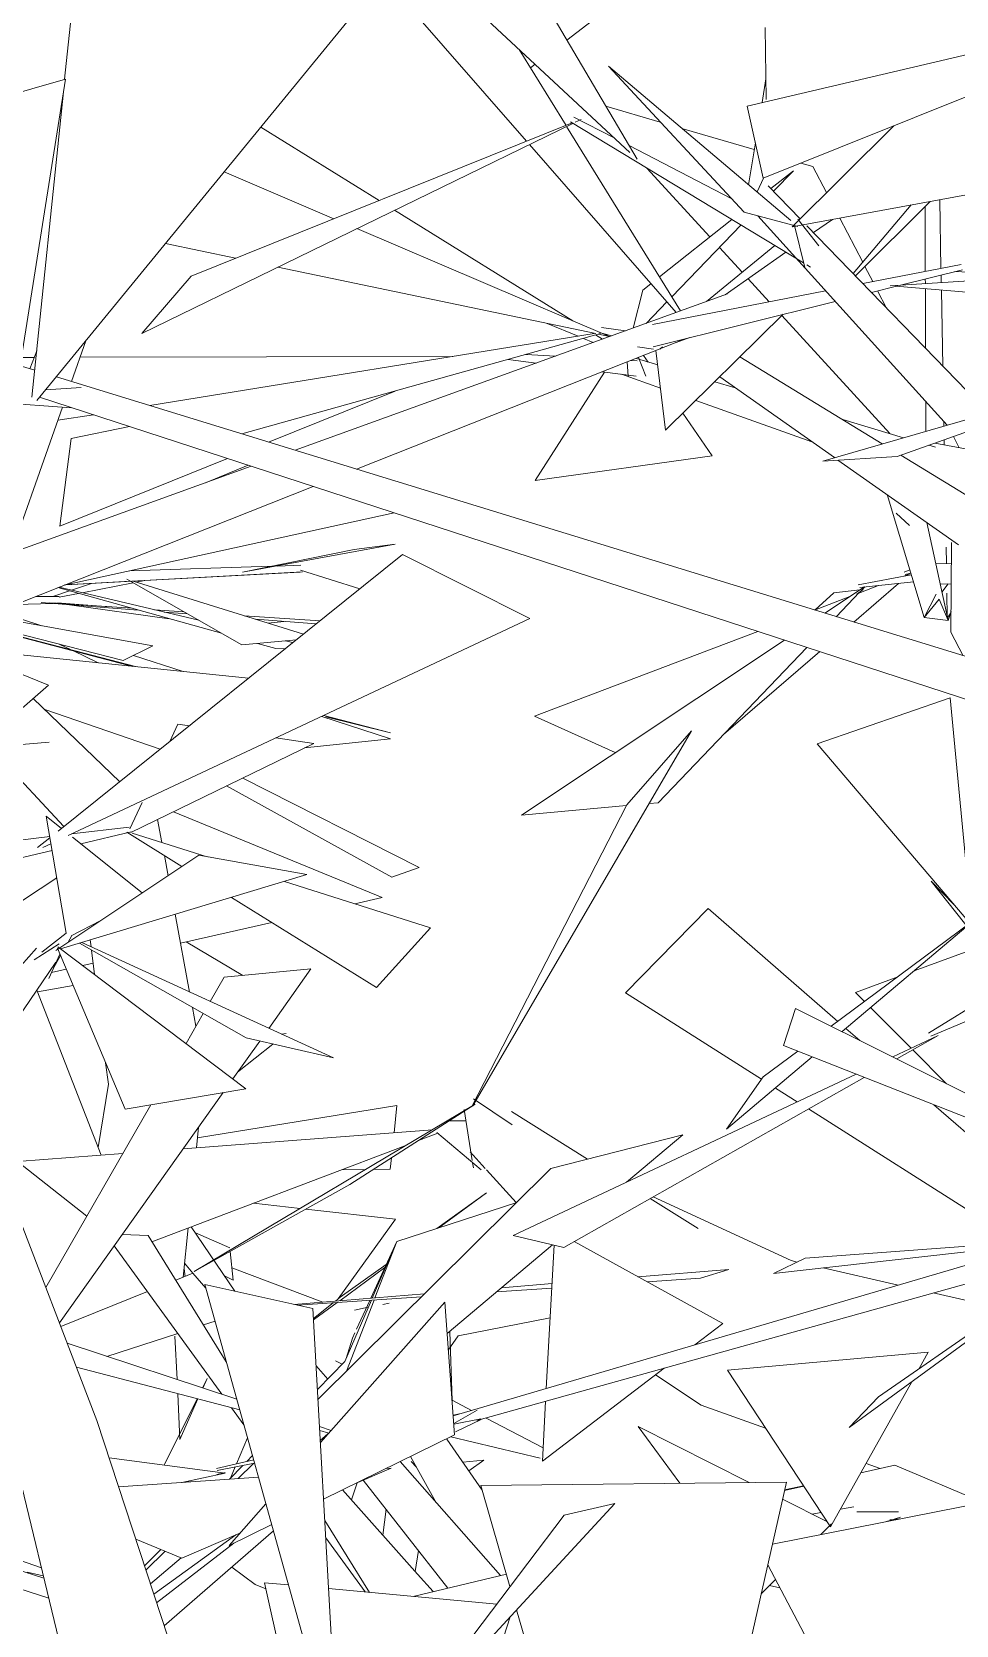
# Model space of a CAD drawing. Header units: millimetres. Extents: x 78096 to 288885, y -20632 to 149556.
# Drawn here: x 251755.8 to 251987.7, y 95082 to 95481.7 of the extents above; entities that cross this region are included whole.
import ezdxf

# ---------------------------------------------------------------- set-up
doc = ezdxf.new("R2010")
doc.units = ezdxf.units.MM
doc.layers.add('G-IMPT', color=8, linetype='Continuous', lineweight=9)
doc.layers.add('L-PLNT', color=71, linetype='Continuous', lineweight=9)

# ---------------------------------------------------------------- blocks, each defined once
blk = doc.blocks.new('ZZ-V - Tree Broadleaf 1 - 3dtree rotund SIMPLU-4826059-TOMH A-A')
at = {"layer": 'G-IMPT'}
for p, q in [((26148.81, 95555.57), (26211.17, 95449.78)), ((26117.03, 95537.33), (26209.38, 95451.44)), ((26071.4, 95507.37), (26067.54, 95469.82)), ((26145.61, 95493.05), (26060.56, 95389.2)), ((26183.45, 95454.26), (26148.46, 95494.36)), ((26193.55, 95479.67), (26205, 95488.43)), ((26238.83, 95463.1), (26354.09, 95490.13)), ((26242.82, 95444.99), (26354.94, 95490.05)), ((26243.34, 95482.84), (26243.58, 95464.78)), ((26181.55, 95477.33), (26193.34, 95458.24)), ((26184.41, 95472.68), (26185.58, 95473.58)), ((26238.04, 95436.46), (26203.96, 95473.08)), ((26249.79, 95434.36), (26203.96, 95473.08)), ((26009.18, 95452.97), (26067.72, 95469.87)), ((26067.72, 95469.87), (26054.87, 95388.47)), ((26243.51, 95469.91), (26242.53, 95463.97)), ((26067.21, 95466.64), (26059.32, 95390.05)), ((26195.31, 95460.36), (26205.41, 95455.13)), ((26195.66, 95459.04), (26197.16, 95459.77)), ((26203.35, 95463.05), (26216.99, 95459.08)), ((26238.83, 95463.1), (26242.82, 95444.99)), ((26086.88, 95406.07), (26195.08, 95458.76)), ((26099.27, 95420.43), (26194.91, 95458.87)), ((26116.73, 95457.79), (26146.42, 95439.38)), ((26193.5, 95457.99), (26222.09, 95411.7)), ((26194.44, 95459.15), (26252.96, 95423.78)), ((26222.39, 95457.5), (26240.58, 95452.21)), ((26250.06, 95432.82), (26275.61, 95458.17)), ((26220.95, 95411.29), (26184.17, 95453.44)), ((26209.15, 95453.2), (26234.81, 95439.93)), ((26240.86, 95453.89), (26239.12, 95443.37)), ((26213.66, 95447.53), (26229.45, 95430.27)), ((26252.3, 95448.8), (26255.3, 95447.93)), ((26258.7, 95441.39), (26255.3, 95447.93)), ((26107.55, 95446.57), (26135.08, 95434.82)), ((26241.27, 95441.55), (26242.89, 95445.02)), ((26244.77, 95442.42), (26250.39, 95446.88)), ((26245.43, 95441.73), (26250.39, 95446.88)), ((26324.96, 95446.54), (26250.06, 95432.82)), ((26244.09, 95443.12), (26252.1, 95434.84)), ((26284.73, 95439.17), (26265.98, 95420.49)), ((26287.11, 95439.61), (26287.42, 95422.39)), ((26150.32, 95436.96), (26195.07, 95409.21)), ((26238.04, 95436.46), (26251.48, 95432.93)), ((26241.48, 95435.55), (26289, 95383.06)), ((26279.92, 95438.29), (26265.4, 95421.09)), ((26283.42, 95437.87), (26283.49, 95421.63)), ((26140.85, 95432.35), (26204.22, 95405.3)), ((26216.81, 95420.24), (26234.98, 95434.65)), ((26219.89, 95415.27), (26237.26, 95433.27)), ((26250.68, 95433.14), (26253.24, 95422.63)), ((26251.49, 95434.77), (26256.81, 95428)), ((26253.8, 95433.08), (26299.31, 95386.03)), ((26260.2, 95434.68), (26255.47, 95431.35)), ((26267.79, 95423.92), (26262.02, 95435.01)), ((26092.82, 95428.59), (26110.43, 95424.91)), ((26228.59, 95414.05), (26245.77, 95428.13)), ((26231.84, 95427.65), (26237.56, 95421.4)), ((26248.52, 95426.47), (26233.3, 95415.75)), ((26253.8, 95423.28), (26254.72, 95422.72)), ((26292.46, 95423.37), (26267.82, 95418.58)), ((26099.27, 95420.43), (26086.88, 95406.07)), ((26121.02, 95422.7), (26200.85, 95406.01)), ((26239.03, 95419.79), (26244.31, 95414.02)), ((26270.32, 95419.07), (26268.35, 95422.85)), ((26274.65, 95418.02), (26330.67, 95421.47)), ((26292.84, 95422.06), (26277.24, 95418.18)), ((26283.5, 95419.74), (26283.51, 95418.57)), ((26287.46, 95420.72), (26287.49, 95418.81)), ((26315.47, 95420.53), (26290.9, 95421.58)), ((26233.87, 95415.96), (26125.37, 95376.74)), ((26212.6, 95416.9), (26210.18, 95407.39)), ((26212.6, 95416.9), (26214.64, 95418.52)), ((26258.48, 95416.77), (26215.02, 95408.34)), ((26276.62, 95418.02), (26269.97, 95416.37)), ((26273.78, 95412.43), (26271.53, 95416.76)), ((26330.49, 95413.39), (26276.12, 95417.9)), ((26283.51, 95417.29), (26283.57, 95402.3)), ((26287.52, 95416.95), (26287.87, 95397.86)), ((26213.42, 95408.56), (26218.62, 95413.96)), ((26260.89, 95414.11), (26215.17, 95402.72)), ((26188.63, 95408.56), (26196.39, 95405.36)), ((26202.28, 95407.51), (26208.28, 95406.71)), ((26247.83, 95410.86), (26218.34, 95381.81)), ((26247.5, 95410.53), (26274.56, 95380.94)), ((26072.83, 95404.18), (26069.24, 95394)), ((26200.41, 95406.01), (26088.94, 95387.94)), ((26111.97, 95380.86), (26202.01, 95406.01)), ((26223.27, 95404.72), (26140.78, 95372)), ((26197.71, 95404.81), (26200.19, 95403.78)), ((26200.78, 95405.67), (26202.48, 95404.61)), ((26201.51, 95405.87), (26204.22, 95405.3)), ((26201.76, 95406.32), (26204.78, 95405.44)), ((26224.39, 95405.02), (26220.95, 95403.79)), ((26059.89, 95400.06), (26056.7, 95400.06)), ((26060.53, 95401.72), (26058.8, 95397.21)), ((26164.97, 95400.26), (26071.39, 95400.08)), ((26178.83, 95399.54), (26185.89, 95398.61)), ((26183.29, 95400.78), (26190.7, 95400.35)), ((26209.53, 95399.27), (26211.17, 95399.17)), ((26210.99, 95399.75), (26216.34, 95398.16)), ((26215.33, 95402.1), (26211.26, 95402.69)), ((26211.53, 95400.06), (26213.37, 95395.35)), ((26212.8, 95400.56), (26213.95, 95398.87)), ((26218.34, 95381.81), (26215.89, 95401.79)), ((26216.87, 95402.08), (26217.58, 95402.69)), ((26236.97, 95400.16), (26272.71, 95378.36)), ((26056.37, 95397.96), (26060.02, 95396.83)), ((26185.63, 95369.18), (26202.96, 95396.38)), ((26202.42, 95396.45), (26210.96, 95395.33)), ((26207.25, 95395.85), (26217.05, 95392.37)), ((26208.68, 95398.93), (26208.94, 95395.35)), ((26062.78, 95391.91), (26071.69, 95392.48)), ((26065.45, 95395.17), (26317.53, 95317.65)), ((26118.68, 95378.8), (26150.48, 95391.61)), ((26230.65, 95393.93), (26235.82, 95392.4)), ((26231.9, 95395.16), (26260.71, 95374.9)), ((26041.68, 95389.38), (26069.21, 95387.37)), ((26066.96, 95387.53), (26045.87, 95327.68)), ((26061.24, 95390.03), (26318.42, 95306.24)), ((26225.88, 95389.23), (26255.06, 95378.87)), ((26283.63, 95388.99), (26283.66, 95381.52)), ((26065.83, 95384.32), (26074.74, 95385.63)), ((26222.67, 95386.07), (26229.99, 95375.31)), ((26262.76, 95384.43), (26278.06, 95379.9)), ((26288.13, 95384.02), (26288.15, 95382.81)), ((26066.33, 95357.69), (26069.19, 95379.71)), ((26083.8, 95382.68), (26069.19, 95379.71)), ((26288.21, 95379.39), (26288.23, 95378.11)), ((26292.02, 95377.4), (26290.55, 95380.22)), ((26185.63, 95369.18), (26229.99, 95375.31)), ((26277.33, 95375.54), (26299.7, 95361.9)), ((26284.38, 95378.04), (26286.07, 95377.53)), ((26294.54, 95376.93), (26285.85, 95378.55)), ((26114.31, 95372.74), (26054.07, 95350.96)), ((26066.33, 95357.69), (26108.41, 95374.66)), ((26113.6, 95372.97), (26102.85, 95368.6)), ((26261.57, 95374.29), (26291.79, 95353.04)), ((26129.86, 95367.67), (26048.6, 95335.44)), ((26273.91, 95365.61), (26283.2, 95334.77)), ((26150.25, 95361.03), (26067.44, 95342.91)), ((26279.5, 95357.85), (26276.22, 95360.95)), ((26283.89, 95358.6), (26289.19, 95334.04)), ((26288.7, 95352.44), (26288.78, 95348.3)), ((26289.93, 95331.12), (26290.06, 95353.61)), ((26290.03, 95348.31), (26286.11, 95348.28)), ((26265.56, 95333.63), (26276.77, 95343.31)), ((26266.67, 95343.02), (26279.96, 95345.53)), ((26267.03, 95342.28), (26280.51, 95343.7)), ((26278.13, 95345.19), (26279.6, 95345.74)), ((26278.18, 95346.2), (26279.59, 95346.76)), ((26278.47, 95345.6), (26279.84, 95345.93)), ((26290, 95343.25), (26287.22, 95343.18)), ((26289.26, 95343.23), (26287.65, 95341.17)), ((26255.66, 95336.67), (26264.52, 95340.03)), ((26255.85, 95336.75), (26260.54, 95341)), ((26258.27, 95335.87), (26268.25, 95342.51)), ((26267.1, 95341.74), (26260.54, 95341)), ((26267.02, 95341.13), (26261.14, 95334.99)), ((26266.35, 95340.61), (26267.94, 95341.84)), ((26266.79, 95340.89), (26271.79, 95342.78)), ((26268.35, 95342.52), (26267.2, 95341.32)), ((26283.2, 95334.77), (26286.26, 95340.65)), ((26286.98, 95339.36), (26283.2, 95334.77)), ((26286.98, 95339.36), (26289.19, 95334.04)), ((26288.92, 95340.86), (26289.02, 95334.89)), ((26289.96, 95336.06), (26289.11, 95334.86)), ((26289.19, 95334.04), (26289.96, 95336.37)), ((26185.42, 95310.06), (26241.49, 95331.3)), ((26289.19, 95334.04), (26283.2, 95334.77)), ((26182.15, 95285.22), (26248.15, 95329.13)), ((26253.79, 95327.3), (26216.47, 95288.3)), ((26292.99, 95325.2), (26289.93, 95331.12)), ((26113.68, 95319.54), (26047.39, 95326.37)), ((26232.83, 95305.4), (26257, 95326.25)), ((26081.36, 95293.59), (26059.66, 95314.46)), ((26091.52, 95301.75), (26062.54, 95311.69)), ((26205.71, 95300.9), (26185.42, 95310.06)), ((26045.36, 95302.02), (26063.67, 95303.47)), ((26224.81, 95306.34), (26169.95, 95212.28)), ((26224.81, 95306.34), (26208.6, 95287.82)), ((26067.33, 95282.33), (26047.94, 95303.13)), ((26169.74, 95212.14), (26208.6, 95287.82)), ((26182.15, 95285.22), (26208.48, 95287.58)), ((26214.17, 95288.09), (26216.47, 95288.3)), ((26091.94, 95278.36), (26090.87, 95284.1)), ((26147.2, 95264.55), (26094.86, 95286.04)), ((26093.49, 95269.99), (26092.55, 95275.04)), ((26065.54, 95269.5), (26052.81, 95261.06)), ((26300.15, 95249.48), (26284.94, 95268.6)), ((26290.75, 95262.67), (26284.94, 95268.6)), ((26147.2, 95264.55), (26140.34, 95262.99)), ((26098.89, 95240.82), (26095.28, 95260.32)), ((26208.28, 95240.58), (26229, 95261.74)), ((26229, 95261.74), (26261.56, 95233.46)), ((26119.53, 95258.27), (26096.62, 95253.07)), ((26074.17, 95252.16), (26073.95, 95253.89)), ((26075.03, 95245.24), (26074.27, 95251.36)), ((26280.72, 95246.14), (26297.82, 95252.41)), ((26074.68, 95248.09), (26072.06, 95247.49)), ((26067.94, 95246.56), (26064.25, 95245.72)), ((26107.56, 95244.57), (26104.05, 95238.46)), ((26129.33, 95246.6), (26107.56, 95244.57)), ((26129.33, 95246.6), (26118.75, 95231.71)), ((26265.97, 95240.74), (26276.57, 95244.62)), ((26076.72, 95199.91), (26060.55, 95241.28)), ((26060.71, 95240.85), (26069.66, 95242.47)), ((26208.28, 95240.58), (26242.41, 95218.94)), ((26265.97, 95240.74), (26268.26, 95238.44)), ((26284.32, 95230.51), (26301.11, 95240.85)), ((26102.31, 95235.43), (26097.99, 95227.91)), ((26100.48, 95232.24), (26099.6, 95236.97)), ((26269.78, 95236.91), (26279.94, 95226.72)), ((26263.59, 95231.69), (26267.1, 95228.65)), ((26284.86, 95229.73), (26297.42, 95235.05)), ((26116.48, 95228.53), (26109.73, 95219.04)), ((26119.8, 95227.76), (26110.91, 95220.7)), ((26123.12, 95230.41), (26121.87, 95230.28)), ((26286.75, 95229.93), (26275.32, 95224.55)), ((26276.35, 95224.04), (26286.75, 95229.93)), ((26280.35, 95226.3), (26288.8, 95217.82)), ((26078.5, 95217.67), (26077.82, 95223.07)), ((26266.13, 95220.22), (26180.09, 95179.73)), ((26192.79, 95176.76), (26268.18, 95219.41)), ((26107.28, 95215.59), (26066.21, 95157.84)), ((26075.98, 95201.8), (26078.5, 95217.67)), ((26245.87, 95216.74), (26251.35, 95213.27)), ((26089.15, 95212.53), (26062.82, 95166.7)), ((26170.56, 95212.67), (26100, 95170.68)), ((26139.09, 95192.56), (26170.56, 95212.67)), ((26167.77, 95211.35), (26169.8, 95198.59)), ((26170.1, 95214), (26179.82, 95207.5)), ((26254.16, 95211.49), (26306.92, 95178.04)), ((26285.64, 95212.55), (26319.27, 95183.34)), ((26164.09, 95208.53), (26168.22, 95208.53)), ((26179.64, 95210.87), (26198.72, 95198.91)), ((26097.25, 95201.48), (26159.8, 95206.26)), ((26100.58, 95201.74), (26101.1, 95206.9)), ((26161.14, 95205.39), (26156.29, 95203.55)), ((26160.95, 95205.54), (26172.01, 95196.21)), ((26222.64, 95205.02), (26189.56, 95196.56)), ((26222.64, 95205.02), (26208.51, 95193.11)), ((26055.73, 95198.31), (26082.14, 95200.33)), ((26152.89, 95202.25), (26089.43, 95178.17)), ((26169.25, 95200.7), (26173.07, 95196.53)), ((26055.73, 95198.31), (26073.1, 95184.58)), ((26131.1, 95138.59), (26189.56, 95196.56)), ((26169.89, 95198), (26170.1, 95196.69)), ((26173.36, 95196.21), (26180.87, 95188.01)), ((26139.09, 95192.56), (26100, 95170.68)), ((26180.97, 95188.05), (26150.88, 95178.27)), ((26173.4, 95190.45), (26160.9, 95181.53)), ((26173.4, 95190.45), (26161.53, 95181.73)), ((26214.47, 95189.03), (26226.51, 95181.48)), ((26249.81, 95173.43), (26215.17, 95189.42)), ((26081.97, 95180), (26088.48, 95179.7)), ((26088.48, 95179.7), (26108.1, 95148.08)), ((26097.29, 95169.28), (26098.54, 95181.63)), ((26099.28, 95181.91), (26110.27, 95165.75)), ((26192.79, 95176.76), (26180.09, 95179.73)), ((26079.97, 95177.18), (26106.98, 95139.9)), ((26150.88, 95178.27), (26144.34, 95164)), ((26150.88, 95178.27), (26144.74, 95164.04)), ((26150.88, 95178.27), (26145.39, 95164.09)), ((26189.92, 95177.43), (26163.5, 95155.16)), ((26165.02, 95134.49), (26311.96, 95177.68)), ((26190.35, 95177.33), (26188.39, 95141.36)), ((26195.35, 95178.21), (26232.68, 95157.66)), ((26097.5, 95171.39), (26097.76, 95169.48)), ((26097.64, 95172.78), (26099.73, 95170.26)), ((26147.86, 95171.69), (26136.55, 95163.38)), ((26148.22, 95172.47), (26136.69, 95164.24)), ((26170.96, 95133.28), (26320.99, 95175.25)), ((26251.36, 95173.07), (26249.81, 95173.43)), ((26276.66, 95167.31), (26257.88, 95171.59)), ((26099.7, 95170.26), (26095.41, 95168.53)), ((26099.7, 95170.26), (26102.97, 95166.49)), ((26189.83, 95167.66), (26177.12, 95166.64)), ((26234.2, 95171.24), (26211.36, 95169.4)), ((26213.71, 95168.1), (26227.07, 95168.99)), ((26234.2, 95171.24), (26227.07, 95168.99)), ((26088.31, 95165.66), (26066.57, 95156.9)), ((26157.82, 95165.09), (26125.08, 95162.45)), ((26125.98, 95162.26), (26157.05, 95164.33)), ((26136.69, 95164.24), (26135.49, 95163.29)), ((26144.5, 95163.49), (26137.88, 95148.15)), ((26145.17, 95163.54), (26138.26, 95145.7)), ((26144.09, 95163.46), (26140.77, 95156.22)), ((26175.86, 95165.58), (26189.76, 95166.51)), ((26303.37, 95161.22), (26285.44, 95165.31)), ((26134.94, 95162.85), (26129.95, 95158.93)), ((26135.93, 95162.92), (26129.97, 95158.54)), ((26162.93, 95162.99), (26131.71, 95127.81)), ((26140.26, 95161.03), (26143.73, 95161.72)), ((26147.34, 95162.43), (26149, 95162.76)), ((26162.93, 95162.99), (26165.37, 95129.73)), ((26105.27, 95158.23), (26102.39, 95157.29)), ((26140.37, 95155.35), (26139.73, 95153.96)), ((26164.77, 95138.37), (26164.22, 95155.58)), ((26189.36, 95159.07), (26166.31, 95154.6)), ((26232.68, 95157.66), (26225.66, 95152.31)), ((26068.18, 95152.7), (26110.73, 95138.66)), ((26095.91, 95155.18), (26078.16, 95149.41)), ((26095.73, 95143.61), (26095.2, 95154.49)), ((26139.73, 95153.96), (26138.2, 95148.9)), ((26166.31, 95154.6), (26163.81, 95151)), ((26137.88, 95148.15), (26130.96, 95141.09)), ((26135.48, 95148.28), (26137.19, 95147.45)), ((26233.86, 95145.92), (26284.25, 95150.43)), ((26284.25, 95150.43), (26281.99, 95146.4)), ((26111.47, 95136), (26070.49, 95146.68)), ((26102.11, 95141.51), (26103.28, 95143.88)), ((26103.28, 95143.88), (26102.21, 95141.47)), ((26130.62, 95147.05), (26133.54, 95143.73)), ((26217.94, 95146.42), (26187.4, 95123.14)), ((26227.23, 95137.14), (26215.8, 95144.79)), ((26233.86, 95145.92), (26259.74, 95106.63)), ((26096.47, 95128.56), (26095.91, 95140.05)), ((26280.13, 95143.06), (26259.74, 95106.63)), ((26092.51, 95122.12), (26100.76, 95138.79)), ((26100.99, 95138.73), (26096.47, 95128.56)), ((26109.42, 95136.53), (26112.52, 95132.26)), ((26169.63, 95135.84), (26164.74, 95138.39)), ((26165.16, 95132.56), (26171.02, 95135.93)), ((26188.22, 95138.11), (26187.4, 95123.14)), ((26243.42, 95131.42), (26227.23, 95137.14)), ((26131.48, 95131.81), (26134.4, 95130.85)), ((26165.01, 95134.62), (26167.05, 95135.08)), ((26165.17, 95132.42), (26171.97, 95133.76)), ((26165.63, 95130.49), (26172.08, 95133.59)), ((26187.58, 95126.48), (26173.29, 95133.93)), ((26211.46, 95131.78), (26221.87, 95117.57)), ((26211.46, 95131.78), (26239.28, 95117.77)), ((26110.65, 95122.44), (26113.43, 95129)), ((26133.8, 95130.18), (26131.54, 95130.77)), ((26133.6, 95129.94), (26131.68, 95128.32)), ((26165.37, 95129.73), (26132.51, 95113.62)), ((26172.32, 95115.81), (26163.47, 95128.61)), ((26186.88, 95123.87), (26164.4, 95129.26)), ((26078.68, 95123.94), (26107.85, 95120.1)), ((26105.61, 95121.31), (26114.99, 95123.41)), ((26114.68, 95124.5), (26113.23, 95123.02)), ((26160.58, 95112.99), (26154.32, 95124.31)), ((26172.74, 95123.39), (26167.43, 95122.89)), ((26172.74, 95123.39), (26168.92, 95120.73)), ((26107.85, 95120.1), (26096.92, 95117.76)), ((26105.76, 95119.78), (26107.8, 95120.26)), ((26105.84, 95120.77), (26115.21, 95122.61)), ((26112.27, 95122.04), (26108.89, 95118.59)), ((26109.13, 95118.83), (26110.35, 95121.73)), ((26111.08, 95118.74), (26114.93, 95122.56)), ((26140.51, 95117.54), (26149.46, 95121.4)), ((26148.19, 95121.31), (26149.46, 95121.4)), ((26151.73, 95123.05), (26176.91, 95094.43)), ((26155.79, 95121.65), (26154.45, 95123.04)), ((26275.81, 95122.11), (26267.3, 95120.15)), ((26272.13, 95121.26), (26268.62, 95122.5)), ((26298.05, 95112.72), (26275.81, 95122.11)), ((26081.07, 95116.66), (26116.19, 95119.09)), ((26097.18, 95117.78), (26099.09, 95118.22)), ((26156.07, 95094.75), (26137.27, 95115.95)), ((26139.53, 95113.41), (26140.93, 95117.72)), ((26142.44, 95118.37), (26163.7, 95091.27)), ((26171.97, 95117.02), (26248.63, 95117.87)), ((26171.97, 95117.02), (26179.28, 95091.64)), ((26248.63, 95117.87), (26221.92, 94999.55)), ((26245.12, 95102.31), (26315.44, 95116.14)), ((26253, 95116.86), (26248.15, 95115.74)), ((26252.96, 95116.92), (26248.19, 95115.93)), ((26118.05, 95112.43), (26108.78, 95101.98)), ((26247.65, 95113.55), (26258.92, 95107.87)), ((26265.6, 95111.69), (26262.24, 95111.1)), ((26132.81, 95108.26), (26144.02, 95090.19)), ((26148.18, 95111.06), (26147.39, 95104.54)), ((26257.36, 95110.24), (26255.03, 95109.83)), ((26276.74, 95110.44), (26266.35, 95110.37)), ((26277.29, 95109.09), (26273.48, 95107.89)), ((26274.62, 95108.41), (26277, 95108.67)), ((26277.07, 95108.64), (26274.62, 95108.41)), ((26085.37, 95103.55), (26096.97, 95098.79)), ((26089.89, 95089.78), (26110.5, 95104.62)), ((26119.95, 95105.62), (26092.5, 95081.82)), ((26096.97, 95098.79), (26111.5, 95105.05)), ((26119.5, 95107.24), (26108.78, 95101.98)), ((26133.06, 95103.91), (26142.92, 95090.3)), ((26257.26, 95104.7), (26259.94, 95107.36)), ((26091.63, 95100.98), (26087.57, 95096.85)), ((26087.92, 95095.78), (26092.72, 95100.54)), ((26109.98, 95102.57), (26090.62, 95087.55)), ((26156.31, 95100.69), (26155.49, 95095.4)), ((26063.54, 95088.76), (26034.22, 95098.23)), ((26096.76, 95098.88), (26089.04, 95092.37)), ((26115.3, 95092.15), (26109.45, 95096.52)), ((26243.94, 95097.1), (26294.92, 95000.55)), ((26118.05, 95091.08), (26115.3, 95092.15)), ((26117.7, 95092.63), (26123.73, 95092.07)), ((26117.7, 95092.63), (26128.28, 95045.4)), ((26154.97, 95089.18), (26178.38, 95094.78)), ((26160.03, 95090.39), (26156.07, 95094.75)), ((26242.3, 95089.82), (26245.89, 95093.4)), ((26244.4, 95091.92), (26246.99, 95091.33)), ((26133.78, 95091.14), (26175.95, 95087.24)), ((26179.33, 95084.1), (26166.95, 95045.82)), ((26180.95, 95085.85), (26194.65, 95038.3))]:
    blk.add_line(p, q, dxfattribs=at)
blk = doc.blocks.new('ZZ-V - Tree Broadleaf 1 - 3dtree rotund SIMPLU-4826034-TOMH A-A')
at = {"layer": 'G-IMPT'}
for p, q in [((26340.46, 95397.91), (26257.79, 95374.05)), ((26276.42, 95375.22), (26340.52, 95397.87)), ((26276.42, 95375.22), (26257.79, 95374.05)), ((26152.33, 95350.58), (26065.87, 95281.16)), ((26152.33, 95350.58), (26184.25, 95334.5)), ((26029.6, 95331.56), (26063.48, 95317.78)), ((26184.25, 95334.5), (26068.46, 95280.1)), ((26029.71, 95288.41), (26063.48, 95317.78)), ((26289.77, 95314.63), (26256.36, 95303.06)), ((26289.77, 95314.63), (26294.99, 95259.32)), ((26095.92, 95308.05), (26093.93, 95303.69)), ((26095.92, 95308.05), (26098.84, 95307.63)), ((26120.52, 95304.56), (26130.09, 95303.2)), ((26084.15, 95280.83), (26130.09, 95303.2)), ((26256.36, 95303.06), (26295.17, 95257.49)), ((26086.97, 95288.41), (26083.92, 95281.73)), ((26066.76, 95281.87), (26062.9, 95284.96)), ((26062.9, 95284.96), (26067.91, 95255.61)), ((26063.78, 95279.83), (26050.17, 95278.2)), ((26063.83, 95279.52), (26060.76, 95277.06)), ((26083.73, 95282.21), (26069.27, 95280.48)), ((26087, 95265.68), (26069.51, 95279.67)), ((26084.22, 95280.99), (26071.59, 95278.01)), ((26096.96, 95272.3), (26083.13, 95280.89)), ((26103.3, 95274.75), (26084.5, 95280.72)), ((26064.38, 95276.31), (26050.74, 95273.1)), ((26064.08, 95278.04), (26062.1, 95277.11)), ((26065.3, 95251.28), (26101.22, 95275.12)), ((26128.34, 95270.29), (26101.22, 95275.12)), ((26128.34, 95270.29), (26066.48, 95251.63)), ((26159.37, 95256.95), (26122.71, 95268.59)), ((26145.81, 95241.94), (26109.39, 95264.57)), ((26262.63, 95230.88), (26296.36, 95259.34)), ((26067.91, 95255.61), (26061.85, 95250.81)), ((26076.59, 95258.77), (26069.17, 95254.93)), ((26159.37, 95256.95), (26145.81, 95241.94)), ((26259.91, 95232.23), (26294.66, 95258.08)), ((26060.45, 95251.8), (26036.78, 95225.18)), ((26066.13, 95252.94), (26059.88, 95248.94)), ((26065.74, 95251.8), (26082.71, 95211.44)), ((26113.02, 95216.56), (26065.85, 95252.18)), ((26069.27, 95254.84), (26068.42, 95253.35)), ((26113.09, 95229.31), (26071.26, 95253.07)), ((26071.81, 95253.24), (26134.96, 95224.28)), ((26065.34, 95248.31), (26038.98, 95209.6)), ((26066.36, 95250.34), (26063.56, 95244.23)), ((26066.51, 95249.97), (26064.83, 95246.99)), ((26250.96, 95236.7), (26247.88, 95227.4)), ((26250.96, 95236.7), (26336.03, 95194.27)), ((26113.09, 95229.31), (26134.96, 95224.28)), ((26336.67, 95192.48), (26247.88, 95227.4)), ((26233.62, 95206.4), (26255.12, 95224.55)), ((26242.81, 95219.51), (26251.5, 95225.97)), ((26242.81, 95219.51), (26233.62, 95206.4)), ((26113.02, 95216.56), (26082.71, 95211.44)), ((26075.59, 95133.35), (26052.81, 95192.83)), ((26245.42, 95170.18), (26330.88, 95179.82)), ((26253.33, 95174.04), (26330.86, 95179.83)), ((26264.39, 95131.54), (26330.06, 95179.61)), ((26271.75, 95139.29), (26330.16, 95179.8)), ((26245.42, 95170.18), (26253.33, 95174.04)), ((26102.7, 95167.43), (26135.31, 95050.55)), ((26102.7, 95167.43), (26129.81, 95161.4)), ((26136.04, 95051.08), (26129.81, 95161.4)), ((26271.75, 95139.29), (26264.39, 95131.54)), ((26096.15, 95070.7), (26075.59, 95133.35)), ((26069.66, 95063.51), (26054.41, 95126.44)), ((26205.61, 95112.53), (26147.46, 95049.63)), ((26205.61, 95112.53), (26192.86, 95109.57)), ((26192.86, 95109.57), (26148.58, 95051.11))]:
    blk.add_line(p, q, dxfattribs=at)
blk = doc.blocks.new('ZZ-V - Tree Broadleaf 2 - 3dtree rotund SIMPLU-4826109-TOMH A-A')
at = {"layer": 'G-IMPT'}
for p, q in [((26150.51, 95353.15), (26112.16, 95346.17)), ((26112.16, 95346.17), (26140.22, 95351.88)), ((26150.51, 95353.15), (26140.22, 95351.88)), ((26119.4, 95347.65), (26083.91, 95346.52)), ((26126.83, 95347.88), (26120.96, 95347.7)), ((26127.18, 95346.22), (26067.62, 95342.95)), ((26084.07, 95343.88), (26067.83, 95343)), ((26067.84, 95343), (26127.18, 95346.22)), ((26074.28, 95343.32), (26069.25, 95341.65)), ((26071.96, 95341.01), (26084.75, 95343.49)), ((26111.96, 95327.93), (26083.1, 95344.43)), ((26126.65, 95346.19), (26084.43, 95343.9)), ((26127.45, 95330.6), (26084.76, 95343.92)), ((26085.6, 95343.66), (26087.64, 95344.05)), ((26141.64, 95341.99), (26126.7, 95346.64)), ((26141.64, 95341.99), (26126.7, 95346.64)), ((26060.33, 95340.1), (26066.13, 95340.08)), ((26068.73, 95341.48), (26064.53, 95340.09)), ((26065.85, 95342.28), (26106.9, 95330.82)), ((26101.2, 95334.08), (26066.12, 95342.39)), ((26066.2, 95339.89), (26071.04, 95340.83)), ((26050.77, 95336.3), (26061.83, 95332.72)), ((26064.65, 95338.33), (26055.19, 95338.06)), ((26086.01, 95336.65), (26061.65, 95338.56)), ((26065.27, 95338.35), (26063.83, 95338.44)), ((26084.46, 95337.09), (26065.32, 95338.35)), ((26066.75, 95338.39), (26065.53, 95338.35)), ((26078.79, 95337.46), (26066.75, 95338.38)), ((26093.79, 95334.48), (26068.75, 95337.99)), ((26097.44, 95336.23), (26090.08, 95336.72)), ((26098.4, 95335.68), (26092.49, 95336.15)), ((26131.66, 95333.98), (26112.59, 95335.23)), ((26084.64, 95322.53), (26047.48, 95332.24)), ((26047.49, 95332.29), (26085.35, 95322.46)), ((26082.18, 95323.96), (26047.69, 95332.85)), ((26089.66, 95327.65), (26048.5, 95335.15)), ((26130.64, 95333.16), (26115.43, 95334.35)), ((26122.57, 95333.79), (26118.57, 95333.37)), ((26069.14, 95326.67), (26066.16, 95328.09)), ((26082.18, 95323.96), (26089.66, 95327.65)), ((26111.96, 95327.93), (26125.72, 95329.21)), ((26115.93, 95328.3), (26120.49, 95327.03)), ((26124.82, 95328.49), (26122.88, 95328.95)), ((26075.97, 95323.42), (26069.55, 95326.48)), ((26084.83, 95325.27), (26097.29, 95321.23)), ((26122.82, 95326.89), (26120.49, 95327.03)), ((26132.03, 95309.97), (26149.3, 95304.37)), ((26132.53, 95310.2), (26149.27, 95305.85)), ((26133.09, 95309.87), (26149.27, 95305.85)), ((26127.73, 95302.05), (26149.3, 95304.37)), ((26149.66, 95269.68), (26108.18, 95292.53)), ((26156.53, 95272.1), (26112.21, 95294.49)), ((26156.53, 95272.1), (26149.66, 95269.68)), ((26112.25, 95245.01), (26098.02, 95253.39)), ((26100.83, 95204.23), (26150.87, 95212.34)), ((26150.18, 95205.53), (26150.87, 95212.34)), ((26143.05, 95196.3), (26137, 95196.23)), ((26149.25, 95196.37), (26144.98, 95196.32)), ((26149.25, 95196.37), (26149.54, 95199.24)), ((26114.95, 95187.86), (26126.63, 95186.53)), ((26128.03, 95186.37), (26150.54, 95183.8)), ((26136.19, 95163.84), (26150.54, 95183.8)), ((26108.99, 95176.61), (26100.33, 95180.37)), ((26109.07, 95175.76), (26109.78, 95168.54)), ((26132.29, 95163.03), (26109.47, 95171.65)), ((26109.78, 95168.54), (26107.62, 95169.65)), ((26039.05, 95104.19), (26061.71, 95096.32)), ((26062.32, 95093.78), (26043.05, 95099.96)), ((26058.15, 95095.3), (26062.18, 95094.36))]:
    blk.add_line(p, q, dxfattribs=at)

msp = doc.modelspace()

# ---------------------------------------------------------------- block references
at = {"layer": 'L-PLNT'}
for name in ['ZZ-V - Tree Broadleaf 1 - 3dtree rotund SIMPLU-4826059-TOMH A-A', 'ZZ-V - Tree Broadleaf 2 - 3dtree rotund SIMPLU-4826109-TOMH A-A', 'ZZ-V - Tree Broadleaf 1 - 3dtree rotund SIMPLU-4826034-TOMH A-A']:
    msp.add_blockref(name, (225696.455, 0), dxfattribs=at)

doc.saveas('drawing.dxf')
